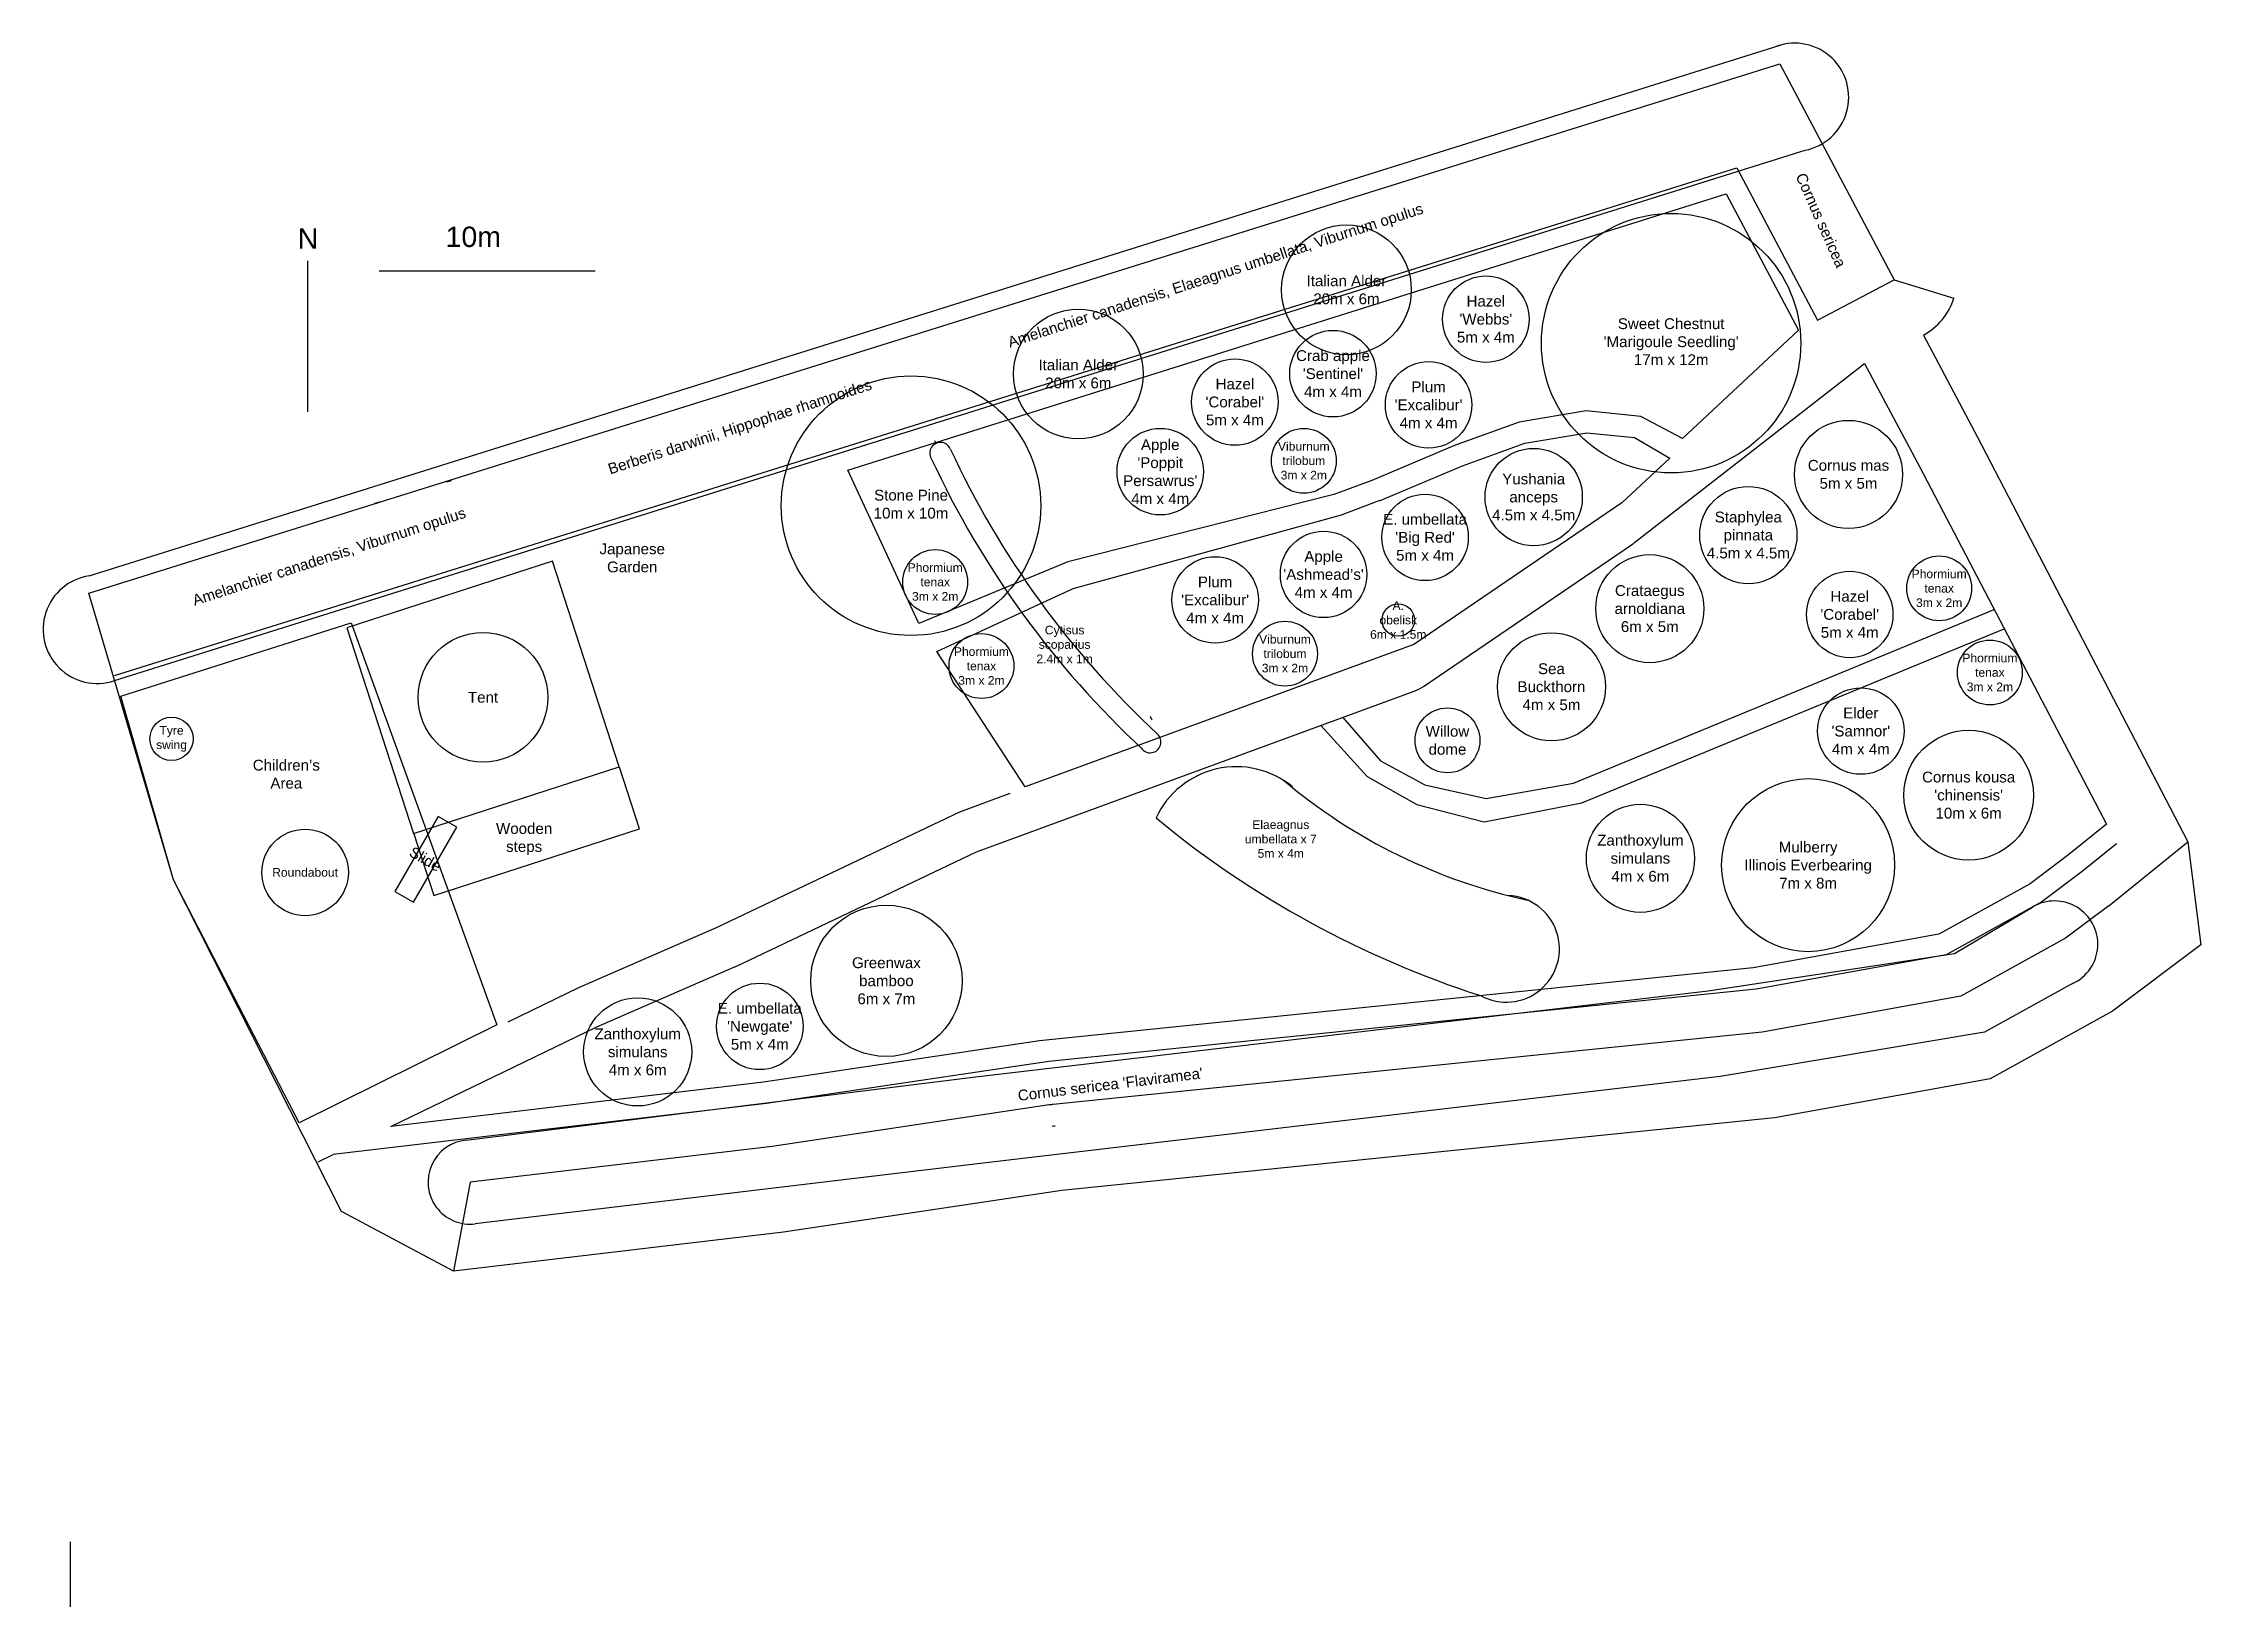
# Model space of a CAD drawing. Header units: metres. Extents: x -1.2 to 98.6, y -1.5 to 70.8.
import ezdxf

# ---------------------------------------------------------------- set-up
doc = ezdxf.new("R2010")
doc.units = ezdxf.units.M
doc.header["$MEASUREMENT"] = 0
for name, color, linetype, lineweight, true_color in [('canopy', 3, 'Continuous', 25, 0x00ff00), ('hedge', 1, 'Continuous', 25, 0xff0000), ('legend', 178, 'Continuous', 25, 0x000000), ('outline', 3, 'Continuous', 25, 0x00ff00), ('path', 6, 'Continuous', 25, 0xff00ff), ('structure', 40, 'Continuous', 25, 0xfeaf09)]:
    doc.layers.add(name, color=color, linetype=linetype, lineweight=lineweight, true_color=true_color)
doc.styles.add('textstyle11', font='')
doc.styles.add('textstyle12', font='')
doc.styles.add('textstyle13', font='')
doc.styles.add('textstyle14', font='')
doc.styles.add('textstyle15', font='')
doc.styles.add('textstyle16', font='')
doc.styles.add('textstyle17', font='')
doc.styles.add('textstyle18', font='')
doc.styles.add('textstyle19', font='')
doc.styles.add('textstyle20', font='')
doc.styles.add('textstyle21', font='')
doc.styles.add('textstyle22', font='')
doc.styles.add('textstyle23', font='')
doc.styles.add('textstyle24', font='')
doc.styles.add('textstyle25', font='')
doc.styles.add('textstyle26', font='')
doc.styles.add('textstyle27', font='')
doc.styles.add('textstyle28', font='')
doc.styles.add('textstyle29', font='')
doc.styles.add('textstyle30', font='')
doc.styles.add('textstyle31', font='')
doc.styles.add('textstyle32', font='')
doc.styles.add('textstyle33', font='')
doc.styles.add('textstyle34', font='')
doc.styles.add('textstyle35', font='')
doc.styles.add('textstyle36', font='')
doc.styles.add('textstyle37', font='')
doc.styles.add('textstyle38', font='')
doc.styles.add('textstyle39', font='')
doc.styles.add('textstyle40', font='')
doc.styles.add('textstyle41', font='')
doc.styles.add('textstyle42', font='')
doc.styles.add('textstyle43', font='')
doc.styles.add('textstyle44', font='')
doc.styles.add('textstyle45', font='')
doc.styles.add('textstyle46', font='')
doc.styles.add('textstyle47', font='')
doc.styles.add('textstyle48', font='')
doc.styles.add('textstyle49', font='')
doc.styles.add('textstyle50', font='')
doc.styles.add('textstyle51', font='')
doc.styles.add('textstyle52', font='')
doc.styles.add('textstyle53', font='')
doc.styles.add('textstyle54', font='')
doc.styles.add('textstyle55', font='')
doc.styles.add('textstyle56', font='')
doc.styles.add('textstyle57', font='')
doc.styles.add('textstyle58', font='')
doc.styles.add('textstyle59', font='')
doc.styles.get('textstyle11').set_extended_font_data('Arial')
doc.styles.get('textstyle12').set_extended_font_data('Arial')
doc.styles.get('textstyle13').set_extended_font_data('Arial')
doc.styles.get('textstyle14').set_extended_font_data('Arial')
doc.styles.get('textstyle15').set_extended_font_data('Arial')
doc.styles.get('textstyle16').set_extended_font_data('Arial')
doc.styles.get('textstyle17').set_extended_font_data('Arial')
doc.styles.get('textstyle18').set_extended_font_data('Arial')
doc.styles.get('textstyle19').set_extended_font_data('Arial')
doc.styles.get('textstyle20').set_extended_font_data('Arial')
doc.styles.get('textstyle21').set_extended_font_data('Arial')
doc.styles.get('textstyle22').set_extended_font_data('Arial')
doc.styles.get('textstyle23').set_extended_font_data('Arial')
doc.styles.get('textstyle24').set_extended_font_data('Arial')
doc.styles.get('textstyle25').set_extended_font_data('Arial')
doc.styles.get('textstyle26').set_extended_font_data('Arial')
doc.styles.get('textstyle27').set_extended_font_data('Arial')
doc.styles.get('textstyle28').set_extended_font_data('Arial')
doc.styles.get('textstyle29').set_extended_font_data('Arial')
doc.styles.get('textstyle30').set_extended_font_data('Arial')
doc.styles.get('textstyle31').set_extended_font_data('Arial')
doc.styles.get('textstyle32').set_extended_font_data('Arial')
doc.styles.get('textstyle33').set_extended_font_data('Arial')
doc.styles.get('textstyle34').set_extended_font_data('Arial')
doc.styles.get('textstyle35').set_extended_font_data('Arial')
doc.styles.get('textstyle36').set_extended_font_data('Arial')
doc.styles.get('textstyle37').set_extended_font_data('Arial')
doc.styles.get('textstyle38').set_extended_font_data('Arial')
doc.styles.get('textstyle39').set_extended_font_data('Arial')
doc.styles.get('textstyle40').set_extended_font_data('Arial')
doc.styles.get('textstyle41').set_extended_font_data('Arial')
doc.styles.get('textstyle42').set_extended_font_data('Arial')
doc.styles.get('textstyle43').set_extended_font_data('Arial')
doc.styles.get('textstyle44').set_extended_font_data('Arial')
doc.styles.get('textstyle45').set_extended_font_data('Arial')
doc.styles.get('textstyle46').set_extended_font_data('Arial')
doc.styles.get('textstyle47').set_extended_font_data('Arial')
doc.styles.get('textstyle48').set_extended_font_data('Arial')
doc.styles.get('textstyle49').set_extended_font_data('Arial')
doc.styles.get('textstyle50').set_extended_font_data('Arial')
doc.styles.get('textstyle51').set_extended_font_data('Arial')
doc.styles.get('textstyle52').set_extended_font_data('Arial')
doc.styles.get('textstyle53').set_extended_font_data('Arial')
doc.styles.get('textstyle54').set_extended_font_data('Arial')
doc.styles.get('textstyle55').set_extended_font_data('Arial')
doc.styles.get('textstyle56').set_extended_font_data('Arial')
doc.styles.get('textstyle57').set_extended_font_data('Arial')
doc.styles.get('textstyle58').set_extended_font_data('Arial')
doc.styles.get('textstyle59').set_extended_font_data('Arial')

msp = doc.modelspace()

# ---------------------------------------------------------------- linework, layer by layer
at = {"layer": 'canopy'}
for p, q in [((17.625, 50.574), (17.406, 50.503)), ((14.292, 49.579), (14.072, 49.511))]:
    msp.add_line(p, q, dxfattribs=at)
for centre, radius in [((74.054, 56.931), 6), ((59.038, 59.397), 3), ((65.485, 58.04), 2), ((46.634, 55.506), 3), ((58.414, 55.523), 2), ((53.877, 54.21), 2), ((62.837, 54.078), 2), ((50.424, 50.991), 2), ((57.065, 51.494), 1.5), ((82.26, 50.863), 2.5), ((67.698, 49.816), 2.25), ((62.673, 47.952), 2), ((77.627, 48.057), 2.25), ((57.98, 46.24), 2), ((52.962, 45.059), 2), ((73.068, 44.656), 2.5), ((82.317, 44.388), 2), ((56.193, 42.573), 1.5), ((61.434, 44.127), 0.75), ((42.153, 42.003), 1.5), ((68.52, 41.043), 2.5), ((82.83, 38.997), 2), ((87.817, 36.032), 3), ((80.392, 32.795), 4), ((72.634, 33.111), 2.5), ((37.757, 27.446), 3.5), ((31.9, 25.341), 2), ((26.252, 24.16), 2.5)]:
    msp.add_circle(centre, radius, dxfattribs=at)
msp.add_arc((51.073, 40.114), 1.2, 200.78743, 210.32496, dxfattribs=at)
at = {"layer": 'hedge'}
for p, q in [((0.885, 46.172), (79.103, 70.714)), ((2.049, 41.33), (80.259, 65.853)), ((87.156, 28.718), (90.774, 30.86)), ((75.766, 26.986), (87.156, 28.718)), ((41.753, 22.985), (75.766, 26.986)), ((92.656, 27.338), (88.558, 25.071)), ((88.558, 25.071), (76.33, 23.027)), ((18.323, 20.079), (41.753, 22.985)), ((76.33, 23.027), (42.234, 19.014)), ((42.234, 19.014), (18.739, 16.206)), ((18.746, 16.154), (18.746, 16.154))]:
    msp.add_line(p, q, dxfattribs=at)
at = {"layer": 'hedge', "flags": 128}
for points in [[(56.54, 36.422, 0.489054), (50.23, 34.981, 0.095394), (65.242, 26.762)], [(56.138, 36.712, 0.12241), (67.419, 31.18)], [(65.245, 26.762, 1.258029), (66.537, 31.386)]]:
    msp.add_lwpolyline(points, format="xyb", dxfattribs=at)
at = {"layer": 'hedge'}
for centre, radius, start, end in [((79.769, 68.305), 2.5, 281.30937, 109.23581), ((40.26, 51.839), 0.5, 24.89492, 217.70992), ((79.08, 69.854), 42.297, 204.89492, 227.1223), ((79.08, 69.854), 43.284, 204.93632, 227.08988), ((1.251, 43.699), 2.5, 98.43422, 288.61095), ((49.959, 38.492), 0.5, 214.3073, 47.1223), ((91.793, 29.139), 2, 294.51514, 120.63337), ((45.873, 17.749), 4, 95.83479, 98.50458), ((18.504, 18.14), 1.948, 95.3305, 276.94112)]:
    msp.add_arc(centre, radius, start, end, dxfattribs=at)
at = {"layer": 'legend', "color": 4, "true_color": 0x00ffff}
for p, q in [((11, 53.756), (11, 60.733)), ((14.287, 60.279), (24.287, 60.279))]:
    msp.add_line(p, q, dxfattribs=at)
at = {"layer": 'outline'}
for p, q in [((0.858, 45.375), (79.08, 69.854)), ((79.08, 69.854), (84.366, 59.867)), ((84.366, 59.867), (87.137, 59.014)), ((85.722, 57.304), (88.22, 52.585)), ((88.22, 52.585), (97.958, 33.868)), ((4.782, 32.114), (0.858, 45.375)), ((94.299, 30.92), (97.958, 33.868)), ((97.958, 33.868), (98.559, 29.115)), ((12.553, 16.786), (4.782, 32.114)), ((94.299, 30.92), (92.291, 29.415)), ((92.291, 29.415), (87.457, 26.74)), ((98.559, 29.115), (94.47, 26.049)), ((87.457, 26.74), (78.272, 25.08)), ((94.47, 26.049), (88.816, 22.921)), ((78.272, 25.08), (45.466, 21.728)), ((88.816, 22.921), (78.832, 21.117)), ((45.281, 21.705), (32.472, 19.789)), ((78.832, 21.117), (45.873, 17.749)), ((32.472, 19.789), (18.504, 18.14)), ((18.504, 18.14), (17.725, 14.02)), ((45.873, 17.749), (33.002, 15.824)), ((17.725, 14.02), (12.553, 16.786)), ((33.002, 15.824), (17.725, 14.02)), ((0, 1.5), (0, -1.5)), ((0, 1.5), (0, -1.5)), ((0, 1.5), (0, -1.5))]:
    msp.add_line(p, q, dxfattribs=at)
for centre, radius in [((38.894, 49.415), 6), ((1.577, 42.866), 0), ((34.445, 33.988), 0)]:
    msp.add_circle(centre, radius, dxfattribs=at)
for centre, radius, start, end in [((84.366, 59.867), 2.9, 297.8915, 342.8915), ((45.873, 17.749), 3, 95.83479, 98.50458)]:
    msp.add_arc(centre, radius, start, end, dxfattribs=at)
at = {"layer": 'path'}
for p, q in [((2.053, 41.558), (77.1, 65.043)), ((77.1, 65.043), (80.83, 57.996)), ((77.1, 65.043), (80.83, 57.996)), ((80.83, 57.996), (84.366, 59.867)), ((69.922, 35.67), (89.466, 43.725)), ((57.855, 39.255), (60, 36.9)), ((60, 36.9), (62.3, 35.6)), ((62.3, 35.6), (65.4, 34.8)), ((65.4, 34.8), (69.922, 35.67))]:
    msp.add_line(p, q, dxfattribs=at)
at = {"layer": 'path', "flags": 128}
for points in [[(76.605, 63.841), (79.946, 57.528), (74.589, 52.523), (72.649, 53.543), (70.131, 53.798), (67.03, 53.287), (64.038, 52.193), (60.207, 50.587), (58.456, 49.931), (46.148, 46.824), (39.259, 43.973), (35.979, 51.066), (76.605, 63.841)], [(2.351, 40.603), (13, 44), (19.733, 25.408), (10.598, 20.88), (4.782, 32.114), (2.351, 40.603)], [(58.875, 39.629), (60.605, 37.622), (62.661, 36.515), (65.507, 35.882), (69.54, 36.594), (88.996, 44.624)], [(20.264, 25.555), (23.528, 27.132), (29.896, 29.906), (41.15, 35.265), (43.485, 36.12)], [(43.485, 36.12), (43.485, 36.12)], [(94.663, 33.781), (93.071, 32.5), (91.202, 31.098), (86.777, 28.65), (77.992, 27.062), (45.263, 23.718)], [(45.263, 23.718), (32.206, 21.772), (12.162, 19.415)], [(11.468, 19.08), (12.162, 19.415)]]:
    msp.add_lwpolyline(points, dxfattribs=at)
for points in [[(83, 56), (85.563, 51.191), (94.19, 34.685), (92.457, 33.289), (90.657, 31.939), (86.437, 29.605), (77.853, 28.053), (44.838, 24.672), (32.074, 22.763), (14.831, 20.705), (24.363, 25.314), (30.695, 28.073, 0.008392), (30.756, 28.1), (41.926, 33.419), (62.164, 40.834, 0.061701), (62.601, 41.058), (72.223, 47.608, 0.033438), (72.434, 47.773), (83, 56)], [(73.989, 51.614), (71.782, 49.551), (62.159, 43.001), (44.169, 36.41), (40.095, 42.68), (46.396, 45.593), (58.701, 48.961, 0.02789), (58.807, 48.994), (60.558, 49.651, 0.009512), (60.594, 49.665), (64.403, 51.261), (67.285, 52.316), (70.163, 52.79), (72.355, 52.567), (73.989, 51.614)]]:
    msp.add_lwpolyline(points, format="xyb", dxfattribs=at)
at = {"layer": 'path'}
msp.add_arc((79.08, 69.854), 42.797, 204.01149, 204.22552, dxfattribs=at)
at = {"layer": 'structure', "flags": 128}
for points in [[(25.398, 37.345), (22.308, 46.856), (12.797, 43.766), (15.887, 34.255)], [(15.02, 31.585), (15.886, 31.085), (17.886, 34.549), (17.02, 35.049)]]:
    msp.add_lwpolyline(points, close=True, dxfattribs=at)
msp.add_lwpolyline([(15.895, 34.244), (16.822, 31.39), (26.333, 34.481), (25.406, 37.334)], dxfattribs=at)
at = {"layer": 'structure'}
for centre, radius in [((40.014, 45.889), 1.5), ((86.454, 45.596), 1.5), ((19.098, 40.555), 3), ((88.8, 41.704), 1.5), ((63.709, 38.566), 1.5), ((4.69, 38.636), 1), ((10.868, 32.459), 2)]:
    msp.add_circle(centre, radius, dxfattribs=at)

# ---------------------------------------------------------------- texts
at = {"layer": 'canopy', "color": 30, "true_color": 0xff7f00, "attachment_point": 5}
for s, insert, char_height, style in [('Italian Alder\\P20m x 6m', (59.038, 59.397), 0.5, 'textstyle52'), ("Hazel\\P'Webbs'\\P5m x 4m", (65.485, 58.04), 0.5, 'textstyle24'), ("Sweet Chestnut\\P'Marigoule Seedling'\\P17m x 12m", (74.057, 57.001), 0.5, 'textstyle53'), ('Italian Alder\\P20m x 6m', (46.634, 55.506), 0.5, 'textstyle51'), ("Crab apple\\P'Sentinel'\\P4m x 4m", (58.414, 55.523), 0.5, 'textstyle55'), ("Hazel\\P'Corabel'\\P5m x 4m", (53.877, 54.21), 0.5, 'textstyle21'), ("Plum \\P'Excalibur'\\P4m x 4m", (62.837, 54.078), 0.5, 'textstyle11'), ("Apple \\P'Poppit\\PPersawrus'\\P4m x 4m", (50.424, 50.991), 0.5, 'textstyle12'), ('Viburnum\\Ptrilobum\\P3m x 2m', (57.065, 51.494), 0.4, 'textstyle31'), ('Yushania\\Panceps\\P4.5m x 4.5m', (67.698, 49.816), 0.5, 'textstyle45'), ('Cornus mas\\P5m x 5m', (82.26, 50.863), 0.5, 'textstyle47'), ("E. umbellata\\P'Big Red'\\P5m x 4m", (62.673, 47.952), 0.5, 'textstyle25'), ('Staphylea \\Ppinnata\\P4.5m x 4.5m', (77.627, 48.057), 0.5, 'textstyle20'), ("Apple \\P'Ashmead’s'\\P4m x 4m", (57.98, 46.24), 0.5, 'textstyle13'), ("Plum \\P'Excalibur'\\P4m x 4m", (52.962, 45.059), 0.5, 'textstyle48'), ('A.\\Pobelisk\\P6m x 1.5m', (61.434, 44.127), 0.4, 'textstyle28'), ('Crataegus\\Parnoldiana\\P6m x 5m', (73.068, 44.656), 0.5, 'textstyle19'), ("Hazel\\P'Corabel'\\P5m x 4m", (82.317, 44.388), 0.5, 'textstyle22'), ('Viburnum\\Ptrilobum\\P3m x 2m', (56.193, 42.573), 0.4, 'textstyle27'), ('Phormium\\Ptenax\\P3m x 2m', (42.153, 42.003), 0.4, 'textstyle33'), ('Sea \\PBuckthorn\\P4m x 5m', (68.52, 41.043), 0.5, 'textstyle57'), ("Elder\\P'Samnor'\\P4m x 4m", (82.83, 38.997), 0.5, 'textstyle23'), ("Cornus kousa\\P'chinensis'\\P10m x 6m", (87.817, 36.032), 0.5, 'textstyle46'), ('Zanthoxylum\\Psimulans\\P4m x 6m', (72.634, 33.111), 0.5, 'textstyle58'), ('Mulberry\\PIllinois Everbearing\\P7m x 8m', (80.392, 32.795), 0.5, 'textstyle56'), ('\\C256;Greenwax\\Pbamboo\\P6m x 7m', (37.757, 27.446), 0.5, 'textstyle36'), ("E. umbellata\\P'Newgate'\\P5m x 4m", (31.9, 25.341), 0.5, 'textstyle26'), ('Zanthoxylum\\Psimulans\\P4m x 6m', (26.252, 24.16), 0.5, 'textstyle59')]:
    msp.add_mtext(s, dxfattribs=dict(at, insert=insert, char_height=char_height, style=style))
at = {"layer": 'hedge', "char_height": 0.5, "attachment_point": 5}
for s, insert, rotation, style in [('Cornus sericea', (80.983, 62.617), 294, 'textstyle18'), ('Amelanchier canadensis, Elaeagnus umbellata, Viburnum opulus', (53, 60), 18, 'textstyle15'), ('Berberis darwinii, Hippophae rhamnoides', (31, 53), 18, 'textstyle16'), ('Amelanchier canadensis, Viburnum opulus', (12, 47), 18, 'textstyle14'), ("Cornus sericea 'Flaviramea'", (48.113, 22.659), 7, 'textstyle17')]:
    msp.add_mtext(s, dxfattribs=dict(at, insert=insert, rotation=rotation, style=style))
at = {"layer": 'hedge', "char_height": 0.4, "attachment_point": 5}
for s, insert, style in [('Cytisus\\Pscoparius\\P2.4m x 1m', (46, 43), 'textstyle30'), ('Elaeagnus\\Pumbellata x 7\\P5m x 4m', (56, 34), 'textstyle29')]:
    msp.add_mtext(s, dxfattribs=dict(at, insert=insert, style=style))
at = {"layer": 'legend', "color": 4, "true_color": 0x00ffff, "attachment_point": 2}
for s, insert, char_height, style in [('N', (11, 62.244), 0.945, 'textstyle50'), ('10m', (18.648, 62.323), 0.9449, 'textstyle49')]:
    msp.add_mtext(s, dxfattribs=dict(at, insert=insert, char_height=char_height, style=style))
at = {"layer": 'outline', "color": 30, "true_color": 0xff7f00, "insert": (38.896, 49.485), "char_height": 0.5, "attachment_point": 5, "style": 'textstyle54'}
msp.add_mtext('Stone Pine\\P10m x 10m', dxfattribs=at)
at = {"layer": 'path', "char_height": 0.5, "attachment_point": 5}
for s, insert, style in [('Japanese\\PGarden', (26, 47), 'textstyle39'), ('Children’s\\PArea', (10, 37), 'textstyle38')]:
    msp.add_mtext(s, dxfattribs=dict(at, insert=insert, style=style))
at = {"layer": 'structure', "color": 30, "true_color": 0xff7f00, "char_height": 0.4, "attachment_point": 5}
for insert, style in [((40.014, 45.889), 'textstyle32'), ((86.454, 45.596), 'textstyle34'), ((88.8, 41.704), 'textstyle35')]:
    msp.add_mtext('Phormium\\Ptenax\\P3m x 2m', dxfattribs=dict(at, insert=insert, style=style))
at = {"layer": 'structure', "attachment_point": 5}
for s, insert, char_height, style in [('Tent', (19.098, 40.555), 0.5, 'textstyle37'), ('Tyre\\Pswing', (4.69, 38.636), 0.4, 'textstyle41'), ('Willow\\Pdome', (63.709, 38.566), 0.5, 'textstyle44'), ('Wooden\\Psteps', (21, 34), 0.5, 'textstyle43'), ('Roundabout', (10.868, 32.459), 0.4, 'textstyle42')]:
    msp.add_mtext(s, dxfattribs=dict(at, insert=insert, char_height=char_height, style=style))
at = {"layer": 'structure', "insert": (16.426, 33.075), "char_height": 0.5, "attachment_point": 5, "rotation": 330, "style": 'textstyle40'}
msp.add_mtext('Slide', dxfattribs=at)

doc.saveas('drawing.dxf')
